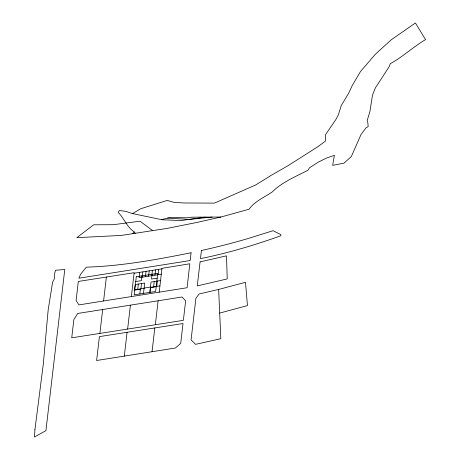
<?xml version="1.0" encoding="UTF-8"?>
<svg xmlns="http://www.w3.org/2000/svg" width="460" height="460" viewBox="0 0 460 460"><rect width="100%" height="100%" fill="white"/><g stroke="black" fill="none" stroke-linecap="round" stroke-linejoin="round"><path stroke-width="0.69" d="M106.369 277.058L78.321 281.451L76.101 300.46L78.907 304.905L103.592 300.978L106.369 277.058L134.148 272.694L131.359 296.573M99.889 333.408L102.666 309.522L182.051 297.01L185.65 300.828L183.373 320.338L71.725 337.824L73.859 319.562L77.688 313.461L102.666 309.522M124.303 356.115L127.069 332.287L183.005 323.529L180.699 343.407L175.398 348.019L96.617 360.502L99.4 336.622L127.069 332.287M127.627 329.067L130.41 305.152M137.724 289.369L138.345 284.05M139.708 272.349L139.087 277.667L161.293 274.183M139.834 293.952L140.392 289.167L134.74 290.053M141.939 275.879L141.381 280.657L135.729 281.543M140.892 288.868L141.513 283.55M142.261 277.173L142.876 271.854M143.485 293.377L144.687 283.055L135.171 284.544L134.55 289.863L144.066 288.368M145.429 276.673L146.05 271.354M148.603 276.172L149.224 270.859M149.828 292.382L151.03 282.06L160.546 280.565M151.777 275.678L152.392 270.359M149.983 292.359L150.541 287.575L156.193 286.689M152.093 274.286L151.536 279.065L157.188 278.179M153.583 286.879L154.203 281.56M154.945 275.178L155.566 269.865M156.756 286.379L157.377 281.06M158.119 274.683L158.74 269.364M152.047 351.722L154.813 327.945M155.33 324.737L158.119 300.782M159.2 292.152L161.972 268.335L189.819 263.77L187.088 287.736L103.592 300.978M220.892 217.034L197.311 222.364L166.02 228.62L152.588 230.609L140.041 221.202L113.218 224.71L93.696 224.802L76.843 237.659L121.158 235.439L132.894 233.663L134.182 231.903C126.925 227.119 124.183 218.385 118.191 212.393L119.278 210.519L125.586 211.312L132.572 213.595L162.19 219.782L181.211 220.535L205.24 217.114L220.892 217.034L249.084 209.219C254.644 201.33 264.281 197.328 272.136 192.027C282.336 181.959 295.538 176.692 308.033 170.189L309.488 167.779L317.917 162.328L326.542 158.027L334.397 155.313L332.649 165.353L344.034 163.133L351.331 156.561L360.979 134.59L366.177 127.673L368.121 126.69L367.954 123.389L367.166 120.572L369.943 111.481L372.45 95.323L375.32 87.981L389.051 66.867L390.35 63.618C402.971 56.793 413.252 46.805 425.558 39.606L415.42 23L391.19 39.83L375.182 54.424L360.485 71.53L352.314 85.41L348.628 93.294L341.245 105.541L338.365 114.856L335.869 119.525L325.588 134.613L325.381 141.128L318.28 146.441L287.914 165.761L271.682 175.053L255.777 184.908L214.458 203.096L184.236 202.986L174.11 202.394L167.256 200.416L140.748 208.725L132.572 213.595M219.696 313.082L247.445 305.578L245.502 282.302L219.937 289.104L199.134 293.98L195.914 298.264L191.072 339.836L195.569 344.339L220.834 338.709L218.638 289.42M161.581 219.615L169.93 217.505L186.978 217.787L191.866 217.172L205.24 217.114M134.084 273.228L161.908 268.864M144.101 288.058L150.449 287.063M150.414 287.373L159.93 285.884M132.894 233.663L152.588 230.609M212.152 217.08L189.077 219.414L167.538 218.115M134.182 231.903L135.251 233.3M34.954 429.41L34.442 437L45.914 430.686L64.779 269.491L55.453 270.284L54.838 272.682L54.268 279.002L52.618 282.101L48.173 309.822L43.286 364.205L34.954 429.41M191.078 252.753L190.193 260.532L78.838 278.214L80.753 274.091L86.273 267.168C121.618 266.058 156.486 259.664 191.078 252.753M136.286 276.765L134.182 294.837L155.635 291.467L157.74 273.395L136.286 276.765M200.088 261.872L197.271 285.907L227.228 278.915L226.498 255.846L200.088 261.872M201.428 250.516L200.474 258.629C227.861 253.132 254.685 245.151 280.957 235.715L280.755 234.554L273.056 230.702L248.475 238.412A535.377 384.468 -29.7 0 1 209.645 248.641L201.428 250.516"/></g></svg>
